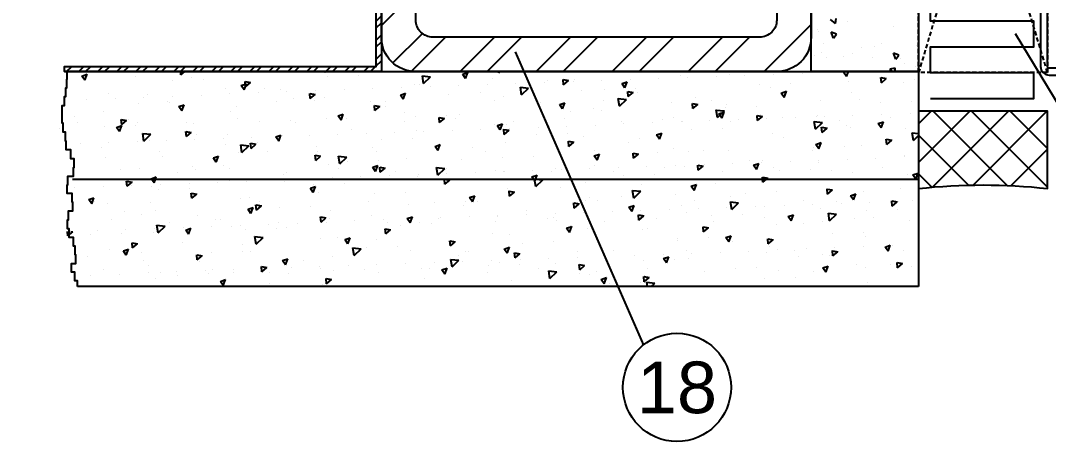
# Model space of a CAD drawing. Header units: millimetres. Extents: x -1821 to 14707, y -2864 to 1473.
# Drawn here: x 6646.4 to 6766, y -1293.8 to -1244.8 of the extents above; entities that cross this region are included whole.
import ezdxf
from ezdxf.enums import TextEntityAlignment as Align

# ---------------------------------------------------------------- set-up
doc = ezdxf.new("R2010")
doc.units = ezdxf.units.MM
doc.linetypes.add('AUSGEZOGEN', pattern=[0])
doc.linetypes.add('GESTRICHELT', pattern=[0.75, 0.5, -0.25])
for name, color, linetype in [('00TXT', 7, 'AUSGEZOGEN'), ('CONST25', 2, 'Continuous'), ('CONST35', 7, 'Continuous'), ('DICHT_PAR', 3, 'Continuous'), ('HIDE_25', 2, 'GESTRICHELT')]:
    doc.layers.add(name, color=color, linetype=linetype)
doc.styles.add('SWISS', font='swiss.ttf')

# ---------------------------------------------------------------- blocks, each defined once
blk = doc.blocks.new('*X26')
at = {"color": 0}
for p, q in [((426.31, 30.19), (422.31, 34.19)), ((381.77, 24.82), (376.31, 30.28)), ((387.49, 24.82), (383.49, 28.82)), ((390.61, 24.82), (386.61, 28.82)), ((396.32, 24.82), (392.32, 28.82)), ((399.45, 24.82), (395.45, 28.82)), ((405.16, 24.82), (401.16, 28.82)), ((408.29, 24.82), (404.29, 28.82)), ((414, 24.82), (410, 28.82)), ((417.13, 24.82), (413.13, 28.82)), ((422.81, 24.85), (418.84, 28.82)), ((424.96, 25.82), (421.54, 29.24))]:
    blk.add_line(p, q, dxfattribs=at)
blk = doc.blocks.new('*X28')
at = {"color": 0}
for p, q in [((240.154, 56.005), (240.154, 56.005)), ((241.726, 56.115), (241.476, 56.069)), ((241.706, 55.877), (241.476, 56.069)), ((241.706, 55.877), (241.726, 56.116)), ((243.327, 56.169), (243.241, 56.393)), ((243.327, 56.169), (243.461, 56.368)), ((243.461, 56.368), (243.388, 56.393)), ((244.067, 56.374), (244.067, 56.374)), ((245.399, 56.325), (245.399, 56.325)), ((246.73, 56.276), (246.73, 56.276)), ((248.062, 56.228), (248.062, 56.228)), ((248.757, 56.249), (248.757, 56.249)), ((249.393, 56.179), (249.393, 56.179)), ((250.725, 56.13), (250.725, 56.13)), ((251.039, 56.229), (251.039, 56.229)), ((252.057, 56.082), (252.057, 56.082)), ((253.388, 56.033), (253.388, 56.033)), ((254.72, 55.985), (254.72, 55.985)), ((255.981, 56.03), (255.981, 56.03)), ((256.519, 56.021), (256.269, 55.975)), ((256.498, 55.783), (256.269, 55.975)), ((256.498, 55.783), (256.519, 56.022)), ((257.239, 55.994), (257.239, 55.994)), ((259.507, 56.338), (259.442, 56.393)), ((259.507, 56.338), (259.512, 56.393)), ((259.821, 56.058), (259.821, 56.058)), ((261.051, 56.078), (260.944, 56.358)), ((261.185, 56.277), (260.944, 56.358)), ((261.051, 56.078), (261.185, 56.277)), ((263.065, 56.197), (262.685, 56.153)), ((263.01, 55.842), (262.685, 56.153)), ((263.01, 55.842), (263.065, 56.198)), ((263.508, 56.39), (263.508, 56.39)), ((266.028, 56.233), (266.028, 56.233)), ((267.474, 56.182), (267.474, 56.182)), ((267.568, 56.372), (267.547, 56.393)), ((267.568, 56.372), (267.572, 56.393)), ((267.618, 56.336), (267.618, 56.336)), ((268.574, 56.378), (268.574, 56.378)), ((273.252, 56.014), (273.252, 56.014)), ((273.639, 56.366), (273.639, 56.366)), ((273.819, 56.1), (273.819, 56.1)), ((274.3, 56.244), (274.122, 56.393)), ((274.3, 56.244), (274.313, 56.393)), ((276.4, 56.165), (276.4, 56.165)), ((278.775, 55.987), (278.668, 56.267)), ((278.909, 56.186), (278.668, 56.267)), ((278.704, 56.354), (278.704, 56.354)), ((278.775, 55.987), (278.909, 56.186)), ((240.66, 55.887), (240.66, 55.887)), ((243.241, 55.951), (243.241, 55.951)), ((245.933, 55.837), (245.933, 55.837)), ((246.871, 55.668), (246.871, 55.668)), ((247.378, 55.786), (247.378, 55.786)), ((253.157, 55.618), (253.157, 55.618)), ((253.639, 55.637), (253.532, 55.917)), ((253.774, 55.836), (253.532, 55.917)), ((253.639, 55.637), (253.774, 55.836)), ((254.603, 55.567), (254.603, 55.567)), ((255.653, 55.497), (255.653, 55.497)), ((256.051, 55.936), (256.051, 55.936)), ((257.383, 55.887), (257.383, 55.887)), ((258.506, 55.667), (258.127, 55.623)), ((258.451, 55.312), (258.127, 55.623)), ((258.451, 55.312), (258.506, 55.667)), ((258.714, 55.839), (258.714, 55.839)), ((260.046, 55.79), (260.046, 55.79)), ((261.378, 55.741), (261.378, 55.741)), ((262.709, 55.693), (262.709, 55.693)), ((263.205, 55.811), (263.205, 55.811)), ((263.451, 55.775), (263.451, 55.775)), ((264.041, 55.644), (264.041, 55.644)), ((265.372, 55.595), (265.372, 55.595)), ((266.704, 55.547), (266.704, 55.547)), ((268.035, 55.498), (268.035, 55.498)), ((269.651, 55.54), (269.651, 55.54)), ((270.43, 55.592), (270.43, 55.592)), ((271.312, 55.927), (271.061, 55.881)), ((271.291, 55.689), (271.061, 55.881)), ((271.363, 55.546), (271.256, 55.826)), ((271.498, 55.745), (271.256, 55.826)), ((271.291, 55.689), (271.312, 55.928)), ((271.363, 55.546), (271.498, 55.745)), ((272.233, 55.604), (272.233, 55.604)), ((274.698, 55.963), (274.698, 55.963)), ((242.704, 55.108), (242.704, 55.108)), ((243.11, 55.415), (243.11, 55.415)), ((244.526, 55.063), (244.526, 55.063)), ((246.228, 55.196), (246.12, 55.476)), ((246.362, 55.395), (246.12, 55.476)), ((246.228, 55.196), (246.362, 55.395)), ((249.592, 55.051), (249.592, 55.051)), ((250.334, 55.197), (250.334, 55.197)), ((253.072, 55.433), (253.072, 55.433)), ((253.511, 55.466), (253.26, 55.42)), ((253.49, 55.228), (253.26, 55.42)), ((253.49, 55.228), (253.51, 55.467)), ((253.948, 55.137), (253.568, 55.093)), ((253.893, 54.781), (253.568, 55.093)), ((253.893, 54.781), (253.948, 55.137)), ((254.657, 55.039), (254.657, 55.039)), ((259.283, 55.215), (259.283, 55.215)), ((259.722, 55.027), (259.722, 55.027)), ((260.381, 55.399), (260.381, 55.399)), ((261.827, 55.348), (261.827, 55.348)), ((263.952, 55.105), (263.844, 55.385)), ((264.086, 55.304), (263.844, 55.385)), ((263.952, 55.105), (264.086, 55.304)), ((264.787, 55.015), (264.787, 55.015)), ((267.606, 55.18), (267.606, 55.18)), ((268.303, 55.372), (268.053, 55.326)), ((268.282, 55.134), (268.053, 55.326)), ((268.065, 55.044), (268.065, 55.044)), ((268.282, 55.134), (268.303, 55.373)), ((269.052, 55.13), (269.052, 55.13)), ((269.367, 55.45), (269.367, 55.45)), ((270.699, 55.401), (270.699, 55.401)), ((272.03, 55.352), (272.03, 55.352)), ((273.362, 55.304), (273.362, 55.304)), ((274.693, 55.255), (274.693, 55.255)), ((275.863, 55.322), (275.863, 55.322)), ((276.025, 55.206), (276.025, 55.206)), ((277.357, 55.158), (277.357, 55.158)), ((277.654, 55.373), (277.654, 55.373)), ((278.688, 55.109), (278.688, 55.109)), ((240.286, 55.004), (240.286, 55.004)), ((241.732, 54.953), (241.732, 54.953)), ((247.51, 54.785), (247.51, 54.785)), ((248.904, 54.872), (248.904, 54.872)), ((248.956, 54.734), (248.956, 54.734)), ((249.389, 54.606), (249.009, 54.562)), ((249.334, 54.251), (249.009, 54.562)), ((249.334, 54.251), (249.389, 54.607)), ((250.502, 54.911), (250.251, 54.865)), ((250.481, 54.673), (250.251, 54.865)), ((250.481, 54.673), (250.502, 54.912)), ((251.486, 54.937), (251.486, 54.937)), ((254.735, 54.566), (254.735, 54.566)), ((255.116, 54.654), (255.116, 54.654)), ((256.54, 54.664), (256.433, 54.944)), ((256.674, 54.863), (256.433, 54.944)), ((256.54, 54.664), (256.674, 54.863)), ((257.559, 54.978), (257.559, 54.978)), ((264.783, 54.759), (264.783, 54.759)), ((265.295, 54.817), (265.044, 54.771)), ((265.274, 54.579), (265.044, 54.771)), ((265.274, 54.579), (265.295, 54.818)), ((265.484, 54.979), (265.484, 54.979)), ((269.852, 55.004), (269.852, 55.004)), ((271.695, 54.761), (271.695, 54.761)), ((272.007, 54.54), (272.007, 54.54)), ((274.264, 54.573), (274.156, 54.853)), ((274.398, 54.772), (274.157, 54.853)), ((274.264, 54.573), (274.398, 54.772)), ((274.83, 54.962), (274.83, 54.962)), ((274.917, 54.992), (274.917, 54.992)), ((276.276, 54.911), (276.276, 54.911)), ((240.372, 54.442), (240.372, 54.442)), ((241.262, 54.269), (241.262, 54.269)), ((241.717, 53.782), (241.609, 54.062)), ((241.851, 53.981), (241.609, 54.062)), ((241.704, 54.393), (241.704, 54.393)), ((243.035, 54.345), (243.035, 54.345)), ((243.648, 54.104), (243.648, 54.104)), ((244.367, 54.296), (244.367, 54.296)), ((244.831, 54.076), (244.451, 54.032)), ((244.688, 54.363), (244.688, 54.363)), ((244.737, 54.312), (244.737, 54.312)), ((244.776, 53.721), (244.831, 54.076)), ((245.699, 54.248), (245.699, 54.248)), ((246.327, 54.257), (246.327, 54.257)), ((247.03, 54.199), (247.03, 54.199)), ((247.493, 54.356), (247.242, 54.31)), ((247.472, 54.118), (247.242, 54.31)), ((247.318, 54.376), (247.318, 54.376)), ((247.472, 54.118), (247.493, 54.357)), ((248.362, 54.15), (248.362, 54.15)), ((248.713, 54.092), (248.713, 54.092)), ((249.128, 54.223), (249.021, 54.503)), ((249.263, 54.422), (249.021, 54.503)), ((249.128, 54.223), (249.263, 54.422)), ((249.693, 54.102), (249.693, 54.102)), ((250.948, 54.094), (250.948, 54.094)), ((251.025, 54.053), (251.025, 54.053)), ((251.392, 54.246), (251.392, 54.246)), ((251.912, 54.144), (251.912, 54.144)), ((253.779, 54.081), (253.779, 54.081)), ((256.18, 54.515), (256.18, 54.515)), ((256.457, 54.234), (256.457, 54.234)), ((258.844, 54.069), (258.844, 54.069)), ((261.316, 54.419), (261.316, 54.419)), ((261.522, 54.222), (261.522, 54.222)), ((261.959, 54.347), (261.959, 54.347)), ((262.286, 54.262), (262.035, 54.216)), ((262.265, 54.024), (262.035, 54.216)), ((262.265, 54.024), (262.286, 54.263)), ((263.405, 54.296), (263.405, 54.296)), ((263.898, 54.483), (263.898, 54.483)), ((263.909, 54.057), (263.909, 54.057)), ((266.587, 54.21), (266.587, 54.21)), ((266.852, 54.132), (266.745, 54.412)), ((266.987, 54.331), (266.745, 54.412)), ((266.852, 54.132), (266.987, 54.331)), ((267.528, 54.2), (267.528, 54.2)), ((269.183, 54.128), (269.183, 54.128)), ((270.629, 54.077), (270.629, 54.077)), ((271.653, 54.199), (271.653, 54.199)), ((276.718, 54.187), (276.718, 54.187)), ((277.079, 54.168), (276.828, 54.122)), ((277.058, 53.93), (276.828, 54.122)), ((277.058, 53.93), (277.079, 54.169)), ((277.896, 54.526), (277.896, 54.526)), ((279.232, 54.321), (279.232, 54.321)), ((240.57, 53.751), (240.57, 53.751)), ((241.717, 53.782), (241.851, 53.981)), ((241.863, 53.951), (241.863, 53.951)), ((243.151, 53.816), (243.151, 53.816)), ((243.309, 53.901), (243.309, 53.901)), ((244.463, 53.563), (244.233, 53.755)), ((244.484, 53.801), (244.234, 53.755)), ((244.776, 53.721), (244.451, 54.032)), ((244.463, 53.563), (244.484, 53.802)), ((249.088, 53.733), (249.088, 53.733)), ((250.534, 53.682), (250.534, 53.682)), ((252.356, 54.004), (252.356, 54.004)), ((253.688, 53.956), (253.688, 53.956)), ((255.02, 53.907), (255.02, 53.907)), ((256.351, 53.858), (256.351, 53.858)), ((257.149, 53.858), (257.149, 53.858)), ((257.683, 53.81), (257.683, 53.81)), ((259.014, 53.761), (259.014, 53.761)), ((259.277, 53.707), (259.026, 53.661)), ((259.256, 53.469), (259.026, 53.661)), ((259.136, 53.925), (259.136, 53.925)), ((259.256, 53.469), (259.277, 53.708)), ((259.441, 53.691), (259.333, 53.971)), ((259.575, 53.889), (259.333, 53.971)), ((259.441, 53.691), (259.575, 53.89)), ((259.73, 53.923), (259.73, 53.923)), ((260.346, 53.712), (260.346, 53.712)), ((261.678, 53.664), (261.678, 53.664)), ((263.009, 53.615), (263.009, 53.615)), ((263.36, 53.64), (263.36, 53.64)), ((266.361, 53.707), (266.361, 53.707)), ((268.974, 54.045), (268.974, 54.045)), ((273.729, 53.965), (273.729, 53.965)), ((274.07, 53.613), (273.819, 53.567)), ((274.039, 54.033), (274.039, 54.033)), ((274.049, 53.375), (274.07, 53.614)), ((276.31, 54.03), (276.31, 54.03)), ((276.408, 53.909), (276.408, 53.909)), ((277.165, 53.6), (277.057, 53.88)), ((277.299, 53.798), (277.057, 53.879)), ((277.165, 53.6), (277.299, 53.799)), ((277.854, 53.858), (277.854, 53.858)), ((279.104, 54.022), (279.104, 54.022)), ((279.94, 53.747), (279.94, 53.747)), ((240.272, 53.546), (239.974, 53.511)), ((240.217, 53.19), (239.974, 53.423)), ((240.217, 53.19), (240.272, 53.546)), ((241.475, 53.246), (241.225, 53.2)), ((241.455, 53.008), (241.225, 53.2)), ((241.455, 53.008), (241.475, 53.247)), ((246.265, 53.311), (246.265, 53.311)), ((246.781, 53.533), (246.781, 53.533)), ((252.029, 53.25), (251.921, 53.53)), ((252.163, 53.448), (251.921, 53.529)), ((252.029, 53.25), (252.163, 53.449)), ((252.982, 53.298), (252.982, 53.298)), ((255.563, 53.362), (255.563, 53.362)), ((256.268, 53.152), (256.018, 53.106)), ((256.247, 52.914), (256.018, 53.106)), ((256.247, 52.914), (256.268, 53.153)), ((256.312, 53.514), (256.312, 53.514)), ((257.758, 53.463), (257.758, 53.463)), ((263.537, 53.295), (263.537, 53.295)), ((264.341, 53.567), (264.341, 53.567)), ((264.982, 53.244), (264.982, 53.244)), ((265.672, 53.518), (265.672, 53.518)), ((267.004, 53.469), (267.004, 53.469)), ((268.335, 53.421), (268.335, 53.421)), ((269.561, 53.405), (269.561, 53.405)), ((269.753, 53.159), (269.645, 53.439)), ((269.887, 53.357), (269.645, 53.438)), ((269.667, 53.372), (269.667, 53.372)), ((269.753, 53.159), (269.887, 53.358)), ((270.999, 53.323), (270.999, 53.323)), ((272.142, 53.469), (272.142, 53.469)), ((272.33, 53.275), (272.33, 53.275)), ((273.585, 53.488), (273.585, 53.488)), ((273.662, 53.226), (273.662, 53.226)), ((274.049, 53.375), (273.819, 53.567)), ((274.993, 53.177), (274.993, 53.177)), ((276.079, 53.519), (275.699, 53.475)), ((276.023, 53.164), (275.699, 53.475)), ((275.773, 53.186), (275.773, 53.186)), ((276.023, 53.164), (276.079, 53.52)), ((276.325, 53.129), (276.325, 53.129)), ((242.614, 52.972), (242.614, 52.972)), ((243.441, 52.899), (243.441, 52.899)), ((244.617, 52.808), (244.51, 53.089)), ((244.752, 53.007), (244.51, 53.088)), ((244.617, 52.808), (244.751, 53.007)), ((244.887, 52.848), (244.887, 52.848)), ((244.927, 52.73), (244.927, 52.73)), ((248.814, 52.737), (248.814, 52.737)), ((249.992, 52.718), (249.992, 52.718)), ((250.666, 52.68), (250.666, 52.68)), ((251.395, 52.802), (251.395, 52.802)), ((252.111, 52.629), (252.111, 52.629)), ((253.49, 53.092), (253.49, 53.092)), ((255.057, 52.706), (255.057, 52.706)), ((259.193, 53.079), (259.193, 53.079)), ((260.122, 52.694), (260.122, 52.694)), ((260.714, 52.873), (260.714, 52.873)), ((262.341, 52.717), (262.234, 52.998)), ((262.475, 52.916), (262.234, 52.997)), ((262.341, 52.717), (262.475, 52.916)), ((265.188, 52.683), (265.188, 52.683)), ((265.394, 52.844), (265.394, 52.844)), ((267.938, 52.654), (267.938, 52.654)), ((267.975, 52.909), (267.975, 52.909)), ((270.253, 52.671), (270.253, 52.671)), ((270.761, 53.076), (270.761, 53.076)), ((271.061, 53.058), (270.81, 53.012)), ((271.04, 52.82), (270.81, 53.012)), ((271.04, 52.82), (271.061, 53.059)), ((271.52, 52.989), (271.14, 52.945)), ((271.465, 52.633), (271.14, 52.945)), ((271.465, 52.633), (271.52, 52.989)), ((271.605, 52.626), (271.605, 52.626)), ((272.207, 53.025), (272.207, 53.025)), ((275.318, 52.659), (275.318, 52.659)), ((277.656, 53.08), (277.656, 53.08)), ((277.985, 52.857), (277.985, 52.857)), ((278.988, 53.032), (278.988, 53.032)), ((279.431, 52.806), (279.431, 52.806)), ((240.618, 52.478), (240.618, 52.478)), ((240.628, 52.422), (240.628, 52.422)), ((241.96, 52.373), (241.96, 52.373)), ((243.292, 52.324), (243.292, 52.324)), ((244.623, 52.276), (244.623, 52.276)), ((244.647, 52.177), (244.647, 52.177)), ((245.955, 52.227), (245.955, 52.227)), ((247.228, 52.241), (247.228, 52.241)), ((247.286, 52.178), (247.286, 52.178)), ((247.843, 52.259), (247.843, 52.259)), ((253.26, 52.597), (253.009, 52.551)), ((253.239, 52.359), (253.009, 52.551)), ((253.239, 52.359), (253.259, 52.598)), ((254.93, 52.276), (254.822, 52.556)), ((255.064, 52.475), (254.822, 52.556)), ((254.93, 52.276), (255.064, 52.475)), ((255.026, 52.519), (255.026, 52.519)), ((257.89, 52.461), (257.89, 52.461)), ((259.336, 52.41), (259.336, 52.41)), ((261.226, 52.284), (261.226, 52.284)), ((263.808, 52.348), (263.808, 52.348)), ((265.114, 52.242), (265.114, 52.242)), ((266.56, 52.192), (266.56, 52.192)), ((266.961, 52.459), (266.582, 52.415)), ((266.906, 52.103), (266.582, 52.415)), ((266.906, 52.103), (266.961, 52.459)), ((268.052, 52.503), (267.802, 52.457)), ((268.031, 52.265), (267.802, 52.457)), ((268.031, 52.265), (268.052, 52.504)), ((272.654, 52.185), (272.546, 52.465)), ((272.788, 52.384), (272.546, 52.465)), ((272.654, 52.185), (272.788, 52.384)), ((275.163, 52.435), (275.163, 52.435)), ((277.806, 52.39), (277.806, 52.39)), ((240.106, 51.394), (239.999, 51.674)), ((240.24, 51.593), (239.999, 51.674)), ((241.662, 51.937), (241.662, 51.937)), ((243.061, 51.681), (243.061, 51.681)), ((244.049, 51.771), (244.049, 51.771)), ((245.019, 51.847), (245.019, 51.847)), ((246.465, 51.796), (246.465, 51.796)), ((246.727, 51.925), (246.727, 51.925)), ((247.518, 51.835), (247.41, 52.115)), ((247.652, 52.034), (247.41, 52.115)), ((247.518, 51.835), (247.652, 52.034)), ((248.618, 52.13), (248.618, 52.13)), ((249.114, 51.76), (249.114, 51.76)), ((249.949, 52.081), (249.949, 52.081)), ((250.251, 52.042), (250, 51.996)), ((250.23, 51.804), (250, 51.996)), ((250.23, 51.804), (250.251, 52.043)), ((250.858, 51.958), (250.858, 51.958)), ((251.281, 52.033), (251.281, 52.033)), ((251.792, 51.913), (251.792, 51.913)), ((252.613, 51.984), (252.613, 51.984)), ((253.944, 51.935), (253.944, 51.935)), ((254.179, 51.748), (254.179, 51.748)), ((255.067, 52.04), (255.067, 52.04)), ((255.276, 51.887), (255.276, 51.887)), ((256.607, 51.838), (256.607, 51.838)), ((256.857, 51.901), (256.857, 51.901)), ((257.059, 51.723), (257.059, 51.723)), ((257.939, 51.789), (257.939, 51.789)), ((259.244, 51.736), (259.244, 51.736)), ((259.27, 51.741), (259.27, 51.741)), ((259.64, 51.787), (259.64, 51.787)), ((260.602, 51.692), (260.602, 51.692)), ((261.923, 51.889), (261.923, 51.889)), ((262.403, 51.928), (262.023, 51.884)), ((262.348, 51.573), (262.023, 51.884)), ((262.292, 51.821), (262.292, 51.821)), ((262.348, 51.573), (262.403, 51.929)), ((264.309, 51.724), (264.309, 51.724)), ((265.044, 51.948), (264.793, 51.902)), ((265.023, 51.71), (264.793, 51.902)), ((265.023, 51.71), (265.044, 51.949)), ((265.242, 51.744), (265.134, 52.024)), ((265.376, 51.943), (265.134, 52.024)), ((265.242, 51.744), (265.376, 51.943)), ((266.988, 51.878), (266.988, 51.878)), ((267.438, 52.065), (267.438, 52.065)), ((269.374, 51.712), (269.374, 51.712)), ((272.053, 51.866), (272.053, 51.866)), ((272.339, 52.024), (272.339, 52.024)), ((273.638, 51.83), (273.638, 51.83)), ((273.784, 51.973), (273.784, 51.973)), ((274.44, 51.701), (274.44, 51.701)), ((276.22, 51.894), (276.22, 51.894)), ((277.118, 51.854), (277.118, 51.854)), ((240.106, 51.394), (240.24, 51.593)), ((240.479, 51.616), (240.479, 51.616)), ((242.196, 51.425), (242.196, 51.425)), ((246.691, 51.398), (246.691, 51.398)), ((247.242, 51.487), (246.991, 51.441)), ((247.049, 51.393), (246.991, 51.441)), ((247.234, 51.393), (247.242, 51.488)), ((252.243, 51.628), (252.243, 51.628)), ((253.689, 51.577), (253.689, 51.577)), ((257.796, 51.393), (257.723, 51.583)), ((257.964, 51.502), (257.723, 51.583)), ((257.844, 51.398), (257.797, 51.393)), ((257.843, 51.393), (257.844, 51.398)), ((257.891, 51.393), (257.964, 51.502)), ((259.468, 51.409), (259.468, 51.409)), ((261.934, 51.643), (261.934, 51.643)), ((262.035, 51.393), (262.031, 51.393)), ((262.035, 51.393), (262.035, 51.394)), ((263.265, 51.595), (263.265, 51.595)), ((263.27, 51.505), (263.27, 51.505)), ((264.597, 51.546), (264.597, 51.546)), ((265.928, 51.497), (265.928, 51.497)), ((267.26, 51.449), (267.26, 51.449)), ((268.591, 51.4), (268.591, 51.4)), ((269.516, 51.602), (269.516, 51.602)), ((275.485, 51.393), (275.447, 51.492)), ((275.688, 51.411), (275.447, 51.492)), ((275.676, 51.393), (275.688, 51.411))]:
    blk.add_line(p, q, dxfattribs=at)
blk = doc.blocks.new('*X29')
at = {"color": 0}
for p, q in [((247.221, 51.249), (247.049, 51.393)), ((247.221, 51.249), (247.234, 51.393)), ((249.42, 51.206), (249.42, 51.206)), ((255.473, 51.227), (255.473, 51.227)), ((257.797, 51.393), (257.464, 51.354)), ((257.789, 51.043), (257.464, 51.354)), ((257.789, 51.043), (257.843, 51.393)), ((257.83, 51.303), (257.796, 51.393)), ((257.83, 51.303), (257.891, 51.393)), ((260.913, 51.358), (260.913, 51.358)), ((262.031, 51.393), (261.784, 51.347)), ((262.014, 51.155), (261.784, 51.347)), ((262.014, 51.155), (262.035, 51.393)), ((266.692, 51.19), (266.692, 51.19)), ((269.471, 51.269), (269.471, 51.269)), ((269.923, 51.352), (269.923, 51.352)), ((271.255, 51.303), (271.255, 51.303)), ((272.052, 51.334), (272.052, 51.334)), ((272.586, 51.254), (272.586, 51.254)), ((273.918, 51.206), (273.918, 51.206)), ((275.554, 51.212), (275.485, 51.393)), ((275.554, 51.212), (275.676, 51.393)), ((276.828, 51.299), (276.577, 51.253)), ((276.807, 51.06), (276.577, 51.253)), ((276.74, 51.383), (276.74, 51.383)), ((276.807, 51.06), (276.828, 51.3)), ((240.818, 50.963), (240.818, 50.963)), ((242.523, 50.837), (242.523, 50.837)), ((244.233, 50.932), (243.982, 50.886)), ((244.212, 50.694), (243.982, 50.886)), ((244.212, 50.694), (244.233, 50.933)), ((246.596, 50.795), (246.596, 50.795)), ((248.042, 50.744), (248.042, 50.744)), ((250.418, 50.862), (250.311, 51.142)), ((250.553, 51.061), (250.311, 51.142)), ((250.418, 50.862), (250.553, 51.061)), ((252.891, 51.162), (252.891, 51.162)), ((253.286, 50.868), (252.906, 50.824)), ((253.231, 50.512), (252.906, 50.824)), ((253.231, 50.512), (253.286, 50.868)), ((256.645, 50.987), (256.645, 50.987)), ((259.026, 50.838), (258.775, 50.792)), ((259.005, 50.599), (258.775, 50.792)), ((259.005, 50.599), (259.026, 50.839)), ((259.103, 50.944), (259.103, 50.944)), ((263.869, 50.769), (263.869, 50.769)), ((265.303, 50.709), (265.303, 50.709)), ((267.885, 50.773), (267.885, 50.773)), ((268.142, 50.771), (268.035, 51.051)), ((268.277, 50.97), (268.035, 51.051)), ((268.138, 51.139), (268.138, 51.139)), ((268.142, 50.771), (268.277, 50.97)), ((273.819, 50.744), (273.568, 50.698)), ((273.798, 50.505), (273.819, 50.745)), ((273.916, 50.971), (273.916, 50.971)), ((275.249, 51.157), (275.249, 51.157)), ((275.362, 50.92), (275.362, 50.92)), ((275.682, 51.051), (275.682, 51.051)), ((276.581, 51.108), (276.581, 51.108)), ((277.912, 51.06), (277.912, 51.06)), ((279.244, 51.011), (279.244, 51.011)), ((240.262, 50.409), (240.262, 50.409)), ((240.91, 50.368), (240.91, 50.368)), ((241.224, 50.377), (240.974, 50.331)), ((241.203, 50.139), (240.974, 50.331)), ((241.203, 50.139), (241.224, 50.378)), ((242.242, 50.319), (242.242, 50.319)), ((243.007, 50.421), (242.899, 50.701)), ((243.141, 50.62), (242.899, 50.701)), ((243.007, 50.421), (243.141, 50.62)), ((243.573, 50.271), (243.573, 50.271)), ((243.774, 50.373), (243.774, 50.373)), ((245.327, 50.397), (245.327, 50.397)), ((248.727, 50.337), (248.347, 50.293)), ((248.672, 49.982), (248.347, 50.293)), ((248.672, 49.982), (248.727, 50.338)), ((248.724, 50.602), (248.724, 50.602)), ((250.392, 50.385), (250.392, 50.385)), ((251.305, 50.666), (251.305, 50.666)), ((253.821, 50.576), (253.821, 50.576)), ((254.935, 50.384), (254.935, 50.384)), ((255.267, 50.525), (255.267, 50.525)), ((255.458, 50.374), (255.458, 50.374)), ((256.017, 50.283), (255.767, 50.237)), ((255.996, 50.044), (255.767, 50.237)), ((255.996, 50.044), (256.017, 50.284)), ((260.523, 50.362), (260.523, 50.362)), ((260.731, 50.33), (260.623, 50.61)), ((260.865, 50.529), (260.623, 50.61)), ((260.731, 50.33), (260.865, 50.529)), ((261.045, 50.357), (261.045, 50.357)), ((262.491, 50.306), (262.491, 50.306)), ((265.588, 50.35), (265.588, 50.35)), ((270.653, 50.338), (270.653, 50.338)), ((271.094, 50.55), (271.094, 50.55)), ((271.515, 50.49), (271.515, 50.49)), ((273.798, 50.505), (273.568, 50.698)), ((275.718, 50.326), (275.718, 50.326)), ((277.716, 50.255), (277.716, 50.255)), ((278.318, 50.331), (278.318, 50.331)), ((278.455, 50.239), (278.347, 50.519)), ((278.589, 50.438), (278.347, 50.519)), ((278.455, 50.239), (278.589, 50.438)), ((240.95, 49.961), (240.95, 49.961)), ((242.396, 49.91), (242.396, 49.91)), ((244.169, 49.807), (243.789, 49.763)), ((244.114, 49.452), (243.789, 49.763)), ((244.114, 49.452), (244.169, 49.807)), ((244.557, 50.041), (244.557, 50.041)), ((244.905, 50.222), (244.905, 50.222)), ((246.236, 50.173), (246.236, 50.173)), ((247.138, 50.106), (247.138, 50.106)), ((247.568, 50.125), (247.568, 50.125)), ((248.899, 50.076), (248.899, 50.076)), ((250.231, 50.027), (250.231, 50.027)), ((250.768, 49.823), (250.768, 49.823)), ((250.998, 50.154), (250.998, 50.154)), ((251.563, 49.979), (251.563, 49.979)), ((252.894, 49.93), (252.894, 49.93)), ((253.319, 49.889), (253.212, 50.169)), ((253.453, 50.087), (253.212, 50.169)), ((253.319, 49.889), (253.453, 50.088)), ((254.226, 49.881), (254.226, 49.881)), ((255.557, 49.833), (255.557, 49.833)), ((256.889, 49.784), (256.889, 49.784)), ((258.222, 49.935), (258.222, 49.935)), ((261.136, 50.148), (261.136, 50.148)), ((263.717, 50.213), (263.717, 50.213)), ((267.347, 49.93), (267.347, 49.93)), ((268.27, 50.138), (268.27, 50.138)), ((269.715, 50.087), (269.715, 50.087)), ((270.81, 50.189), (270.559, 50.143)), ((270.789, 49.95), (270.559, 50.143)), ((270.789, 49.95), (270.81, 50.19)), ((271.043, 49.798), (270.936, 50.078)), ((271.177, 49.996), (270.936, 50.078)), ((271.043, 49.798), (271.177, 49.997)), ((275.494, 49.919), (275.494, 49.919)), ((276.129, 49.759), (276.129, 49.759)), ((276.94, 49.868), (276.94, 49.868)), ((240.389, 49.481), (240.389, 49.481)), ((242.062, 49.604), (242.062, 49.604)), ((242.97, 49.545), (242.97, 49.545)), ((244.449, 49.439), (244.449, 49.439)), ((245.351, 49.321), (245.351, 49.321)), ((245.907, 49.448), (245.8, 49.728)), ((246.042, 49.646), (245.8, 49.727)), ((245.907, 49.448), (246.042, 49.647)), ((247.128, 49.592), (247.128, 49.592)), ((248.174, 49.742), (248.174, 49.742)), ((249.514, 49.427), (249.514, 49.427)), ((249.62, 49.691), (249.62, 49.691)), ((252.193, 49.58), (252.193, 49.58)), ((253.009, 49.728), (252.758, 49.682)), ((252.988, 49.489), (252.758, 49.682)), ((252.988, 49.489), (253.008, 49.729)), ((254.579, 49.415), (254.579, 49.415)), ((255.398, 49.523), (255.398, 49.523)), ((256.844, 49.473), (256.844, 49.473)), ((256.969, 49.588), (256.969, 49.588)), ((257.258, 49.568), (257.258, 49.568)), ((258.221, 49.736), (258.221, 49.736)), ((259.55, 49.652), (259.55, 49.652)), ((259.552, 49.687), (259.552, 49.687)), ((259.645, 49.403), (259.645, 49.403)), ((260.884, 49.638), (260.884, 49.638)), ((262.215, 49.59), (262.215, 49.59)), ((262.323, 49.557), (262.323, 49.557)), ((262.623, 49.305), (262.623, 49.305)), ((263.18, 49.369), (263.18, 49.369)), ((263.631, 49.357), (263.524, 49.637)), ((263.766, 49.555), (263.524, 49.636)), ((263.547, 49.541), (263.547, 49.541)), ((263.631, 49.357), (263.766, 49.556)), ((264.71, 49.391), (264.71, 49.391)), ((264.878, 49.492), (264.878, 49.492)), ((265.447, 49.716), (265.447, 49.716)), ((266.21, 49.444), (266.21, 49.444)), ((267.388, 49.545), (267.388, 49.545)), ((267.542, 49.395), (267.542, 49.395)), ((267.801, 49.634), (267.551, 49.588)), ((267.78, 49.395), (267.551, 49.588)), ((267.78, 49.395), (267.801, 49.635)), ((268.873, 49.346), (268.873, 49.346)), ((269.775, 49.38), (269.775, 49.38)), ((270.205, 49.298), (270.205, 49.298)), ((272.453, 49.533), (272.453, 49.533)), ((272.671, 49.497), (272.671, 49.497)), ((273.548, 49.695), (273.548, 49.695)), ((274.84, 49.368), (274.84, 49.368)), ((277.519, 49.521), (277.519, 49.521)), ((242.527, 48.909), (242.527, 48.909)), ((243.973, 48.858), (243.973, 48.858)), ((246.6, 49.262), (246.6, 49.262)), ((250, 49.173), (249.749, 49.127)), ((249.979, 48.934), (249.749, 49.127)), ((249.979, 48.934), (250, 49.174)), ((252.576, 49.102), (252.576, 49.102)), ((252.801, 49.027), (252.801, 49.027)), ((255.382, 49.092), (255.382, 49.092)), ((256.22, 48.915), (256.112, 49.196)), ((256.354, 49.114), (256.112, 49.195)), ((256.22, 48.915), (256.354, 49.114)), ((259.013, 48.809), (259.013, 48.809)), ((259.8, 48.883), (259.8, 48.883)), ((264.069, 49.254), (264.069, 49.254)), ((264.793, 49.079), (264.542, 49.033)), ((264.772, 48.84), (264.542, 49.033)), ((264.772, 48.84), (264.793, 49.08)), ((269.381, 49.134), (269.381, 49.134)), ((269.847, 49.086), (269.847, 49.086)), ((271.293, 49.035), (271.293, 49.035)), ((271.536, 49.249), (271.536, 49.249)), ((271.962, 49.198), (271.962, 49.198)), ((272.868, 49.201), (272.868, 49.201)), ((273.944, 48.824), (273.836, 49.104)), ((274.078, 49.023), (273.836, 49.104)), ((273.944, 48.824), (274.078, 49.023)), ((274.199, 49.152), (274.199, 49.152)), ((275.417, 49.25), (275.037, 49.206)), ((275.361, 48.895), (275.037, 49.206)), ((275.361, 48.895), (275.417, 49.251)), ((275.531, 49.103), (275.531, 49.103)), ((275.592, 48.916), (275.592, 48.916)), ((276.863, 49.055), (276.863, 49.055)), ((277.072, 48.867), (277.072, 48.867)), ((278.194, 49.006), (278.194, 49.006)), ((278.517, 48.816), (278.517, 48.816)), ((279.425, 48.956), (279.335, 48.939)), ((279.564, 48.746), (279.335, 48.939)), ((279.564, 48.746), (279.583, 48.955)), ((241.396, 48.033), (241.289, 48.313)), ((241.531, 48.232), (241.289, 48.313)), ((242.433, 48.702), (242.433, 48.702)), ((246.991, 48.618), (246.74, 48.572)), ((246.97, 48.379), (246.74, 48.572)), ((246.97, 48.379), (246.991, 48.619)), ((248.634, 48.467), (248.634, 48.467)), ((248.808, 48.474), (248.701, 48.754)), ((248.942, 48.673), (248.701, 48.754)), ((248.808, 48.474), (248.942, 48.673)), ((249.752, 48.69), (249.752, 48.69)), ((251.198, 48.639), (251.198, 48.639)), ((251.215, 48.531), (251.215, 48.531)), ((256.976, 48.471), (256.976, 48.471)), ((258.422, 48.42), (258.422, 48.42)), ((261.784, 48.524), (261.533, 48.478)), ((261.763, 48.285), (261.533, 48.478)), ((261.763, 48.285), (261.784, 48.525)), ((265.213, 48.574), (265.213, 48.574)), ((266.532, 48.383), (266.424, 48.663)), ((266.666, 48.582), (266.424, 48.663)), ((266.532, 48.383), (266.666, 48.582)), ((267.025, 48.664), (267.025, 48.664)), ((267.795, 48.638), (267.795, 48.638)), ((270.858, 48.72), (270.478, 48.676)), ((270.803, 48.365), (270.478, 48.676)), ((270.803, 48.365), (270.858, 48.72)), ((271.425, 48.355), (271.425, 48.355)), ((274.249, 48.445), (274.249, 48.445)), ((276.577, 48.43), (276.326, 48.384)), ((276.556, 48.191), (276.326, 48.384)), ((276.556, 48.191), (276.577, 48.431)), ((240.663, 48.076), (240.663, 48.076)), ((241.21, 48.29), (241.21, 48.29)), ((241.396, 48.033), (241.531, 48.232)), ((242.542, 48.242), (242.542, 48.242)), ((243.982, 48.063), (243.731, 48.017)), ((243.961, 47.824), (243.731, 48.017)), ((243.873, 48.193), (243.873, 48.193)), ((243.961, 47.824), (243.982, 48.064)), ((244.105, 47.857), (244.105, 47.857)), ((244.466, 47.906), (244.466, 47.906)), ((245.205, 48.144), (245.205, 48.144)), ((245.728, 48.064), (245.728, 48.064)), ((246.536, 48.096), (246.536, 48.096)), ((246.929, 48.268), (246.929, 48.268)), ((247.048, 47.971), (247.048, 47.971)), ((247.868, 48.047), (247.868, 48.047)), ((249.199, 47.999), (249.199, 47.999)), ((250.531, 47.95), (250.531, 47.95)), ((250.793, 48.053), (250.793, 48.053)), ((251.863, 47.901), (251.863, 47.901)), ((253.194, 47.853), (253.194, 47.853)), ((254.153, 48.05), (254.153, 48.05)), ((254.845, 48.248), (254.845, 48.248)), ((255.858, 48.041), (255.858, 48.041)), ((258.775, 47.969), (258.524, 47.923)), ((258.754, 47.73), (258.524, 47.923)), ((258.754, 47.73), (258.775, 47.97)), ((259.12, 47.942), (259.013, 48.222)), ((259.255, 48.141), (259.013, 48.222)), ((259.12, 47.942), (259.254, 48.141)), ((260.923, 48.029), (260.923, 48.029)), ((261.046, 48.013), (261.046, 48.013)), ((263.627, 48.077), (263.627, 48.077)), ((264.2, 48.252), (264.2, 48.252)), ((265.646, 48.201), (265.646, 48.201)), ((266.299, 48.19), (265.92, 48.146)), ((266.244, 47.834), (265.92, 48.146)), ((265.988, 48.017), (265.988, 48.017)), ((266.244, 47.834), (266.299, 48.19)), ((271.054, 48.005), (271.054, 48.005)), ((271.425, 48.033), (271.425, 48.033)), ((272.871, 47.982), (272.871, 47.982)), ((273.568, 47.875), (273.317, 47.829)), ((273.547, 47.636), (273.568, 47.876)), ((276.119, 47.994), (276.119, 47.994)), ((276.844, 47.851), (276.737, 48.131)), ((276.978, 48.05), (276.737, 48.131)), ((276.844, 47.851), (276.978, 48.05)), ((277.625, 48.12), (277.625, 48.12)), ((240.973, 47.508), (240.723, 47.462)), ((240.952, 47.269), (240.723, 47.462)), ((240.952, 47.269), (240.973, 47.509)), ((241.282, 47.435), (241.282, 47.435)), ((242.88, 47.41), (242.88, 47.41)), ((245.551, 47.806), (245.551, 47.806)), ((250.678, 47.688), (250.678, 47.688)), ((251.329, 47.638), (251.329, 47.638)), ((251.709, 47.501), (251.601, 47.781)), ((251.843, 47.7), (251.601, 47.781)), ((251.709, 47.501), (251.843, 47.7)), ((252.775, 47.587), (252.775, 47.587)), ((254.526, 47.804), (254.526, 47.804)), ((255.766, 47.414), (255.516, 47.368)), ((255.745, 47.175), (255.516, 47.368)), ((255.745, 47.175), (255.766, 47.415)), ((255.857, 47.755), (255.857, 47.755)), ((256.878, 47.452), (256.878, 47.452)), ((257.189, 47.707), (257.189, 47.707)), ((258.52, 47.658), (258.52, 47.658)), ((258.554, 47.419), (258.554, 47.419)), ((259.46, 47.517), (259.46, 47.517)), ((259.852, 47.609), (259.852, 47.609)), ((260, 47.368), (260, 47.368)), ((261.184, 47.561), (261.184, 47.561)), ((261.741, 47.659), (261.361, 47.615)), ((261.686, 47.304), (261.361, 47.615)), ((261.378, 47.831), (261.378, 47.831)), ((261.686, 47.304), (261.741, 47.66)), ((262.515, 47.512), (262.515, 47.512)), ((263.847, 47.463), (263.847, 47.463)), ((265.178, 47.415), (265.178, 47.415)), ((266.51, 47.366), (266.51, 47.366)), ((267.257, 47.795), (267.257, 47.795)), ((268.602, 47.612), (268.602, 47.612)), ((269.433, 47.41), (269.325, 47.69)), ((269.567, 47.609), (269.325, 47.69)), ((269.433, 47.41), (269.567, 47.609)), ((273.547, 47.636), (273.317, 47.829)), ((273.458, 47.559), (273.458, 47.559)), ((275.827, 47.393), (275.827, 47.393)), ((276.039, 47.624), (276.039, 47.624)), ((278.649, 47.814), (278.649, 47.814)), ((240.299, 47.346), (240.299, 47.346)), ((242.463, 47.271), (242.463, 47.271)), ((244.297, 47.06), (244.189, 47.34)), ((244.431, 47.259), (244.189, 47.34)), ((244.297, 47.06), (244.431, 47.259)), ((244.849, 47.106), (244.849, 47.106)), ((246.51, 47.127), (246.51, 47.127)), ((247.528, 47.259), (247.528, 47.259)), ((248.507, 47.216), (248.507, 47.216)), ((249.915, 47.094), (249.915, 47.094)), ((252.593, 47.247), (252.593, 47.247)), ((252.711, 46.892), (252.711, 46.892)), ((254.98, 47.082), (254.98, 47.082)), ((255.292, 46.956), (255.292, 46.956)), ((255.731, 46.997), (255.731, 46.997)), ((257.182, 47.129), (256.802, 47.085)), ((257.127, 46.774), (256.802, 47.085)), ((257.127, 46.774), (257.182, 47.129)), ((257.658, 47.236), (257.658, 47.236)), ((260.045, 47.071), (260.045, 47.071)), ((262.021, 46.969), (261.913, 47.249)), ((262.155, 47.168), (261.913, 47.249)), ((262.021, 46.969), (262.155, 47.168)), ((262.723, 47.224), (262.723, 47.224)), ((263.09, 47.234), (263.09, 47.234)), ((265.11, 47.059), (265.11, 47.059)), ((265.778, 47.2), (265.778, 47.2)), ((267.224, 47.149), (267.224, 47.149)), ((267.789, 47.212), (267.789, 47.212)), ((267.841, 47.318), (267.841, 47.318)), ((269.173, 47.269), (269.173, 47.269)), ((269.29, 46.999), (269.29, 46.999)), ((270.175, 47.047), (270.175, 47.047)), ((270.559, 47.32), (270.308, 47.274)), ((270.538, 47.081), (270.308, 47.274)), ((270.505, 47.22), (270.505, 47.22)), ((270.538, 47.081), (270.559, 47.321)), ((271.836, 47.172), (271.836, 47.172)), ((271.872, 47.063), (271.872, 47.063)), ((272.854, 47.2), (272.854, 47.2)), ((273.003, 46.981), (273.003, 46.981)), ((273.168, 47.123), (273.168, 47.123)), ((274.448, 46.93), (274.448, 46.93)), ((274.499, 47.074), (274.499, 47.074)), ((275.24, 47.035), (275.24, 47.035)), ((275.831, 47.026), (275.831, 47.026)), ((277.162, 46.977), (277.162, 46.977)), ((277.919, 47.188), (277.919, 47.188)), ((278.494, 46.928), (278.494, 46.928)), ((242.343, 46.567), (242.343, 46.567)), ((245.683, 46.804), (245.683, 46.804)), ((247.128, 46.754), (247.128, 46.754)), ((252.624, 46.599), (252.244, 46.555)), ((252.413, 46.393), (252.244, 46.555)), ((252.758, 46.859), (252.507, 46.813)), ((252.737, 46.62), (252.507, 46.813)), ((252.592, 46.393), (252.624, 46.599)), ((252.737, 46.62), (252.757, 46.86)), ((252.907, 46.586), (252.907, 46.586)), ((254.353, 46.535), (254.353, 46.535)), ((254.609, 46.528), (254.502, 46.808)), ((254.743, 46.727), (254.502, 46.808)), ((254.609, 46.528), (254.743, 46.727)), ((258.922, 46.673), (258.922, 46.673)), ((262.955, 46.778), (262.955, 46.778)), ((265.123, 46.438), (265.123, 46.438)), ((267.55, 46.765), (267.3, 46.719)), ((267.529, 46.526), (267.3, 46.719)), ((267.529, 46.526), (267.55, 46.766)), ((267.704, 46.503), (267.704, 46.503)), ((270.18, 46.559), (270.18, 46.559)), ((272.333, 46.437), (272.226, 46.717)), ((272.467, 46.636), (272.226, 46.717)), ((272.333, 46.437), (272.467, 46.636)), ((275.502, 46.78), (275.502, 46.78)), ((251.125, 46.396), (251.125, 46.396))]:
    blk.add_line(p, q, dxfattribs=at)
blk = doc.blocks.new('*X31')
at = {"color": 0}
for p, q in [((351.599, 139.779), (351.839, 140.019)), ((351.599, 139.467), (351.839, 139.707)), ((351.599, 138.896), (351.839, 139.136)), ((351.599, 138.583), (351.839, 138.823)), ((351.599, 138.012), (351.839, 138.252)), ((351.599, 137.699), (351.839, 137.939)), ((337.09, 137.644), (337.116, 137.671)), ((337.189, 137.431), (337.429, 137.671)), ((337.76, 137.431), (338, 137.671)), ((338.072, 137.431), (338.312, 137.671)), ((338.644, 137.431), (338.884, 137.671)), ((338.956, 137.431), (339.196, 137.671)), ((339.528, 137.431), (339.768, 137.671)), ((339.84, 137.431), (340.08, 137.671)), ((340.412, 137.431), (340.652, 137.671)), ((340.724, 137.431), (340.964, 137.671)), ((341.295, 137.431), (341.535, 137.671)), ((341.608, 137.431), (341.848, 137.671)), ((342.179, 137.431), (342.419, 137.671)), ((342.492, 137.431), (342.732, 137.671)), ((343.063, 137.431), (343.303, 137.671)), ((343.376, 137.431), (343.616, 137.671)), ((343.947, 137.431), (344.187, 137.671)), ((344.26, 137.431), (344.5, 137.671)), ((344.831, 137.431), (345.071, 137.671)), ((345.144, 137.431), (345.384, 137.671)), ((345.715, 137.431), (345.955, 137.671)), ((346.027, 137.431), (346.267, 137.671)), ((346.599, 137.431), (346.839, 137.671)), ((346.911, 137.431), (347.151, 137.671)), ((347.483, 137.431), (347.723, 137.671)), ((347.795, 137.431), (348.035, 137.671)), ((348.367, 137.431), (348.607, 137.671)), ((348.679, 137.431), (348.919, 137.671)), ((349.25, 137.431), (349.49, 137.671)), ((349.563, 137.431), (349.803, 137.671)), ((350.134, 137.431), (350.374, 137.671)), ((350.447, 137.431), (350.687, 137.671)), ((351.018, 137.431), (351.258, 137.671)), ((351.331, 137.431), (351.571, 137.671))]:
    blk.add_line(p, q, dxfattribs=at)
blk = doc.blocks.new('*X25')
at = {"color": 0}
for p, q in [((77.72, 172.88), (77.72, 172.88)), ((80.56, 172.51), (80.56, 172.51)), ((80.71, 172.61), (80.71, 172.61)), ((77.48, 171.49), (77.48, 171.49)), ((78.06, 172.18), (78.06, 172.18)), ((79.18, 171.94), (79.18, 171.94)), ((81.46, 170.49), (81.94, 171.06)), ((79.74, 170.71), (80.44, 170.98)), ((79.74, 170.71), (80.23, 170.37)), ((80.23, 170.37), (80.44, 170.98)), ((81.46, 170.49), (82.06, 170.43)), ((77.6, 169.56), (77.6, 169.56)), ((81.72, 169.06), (81.72, 169.06)), ((77.93, 168.56), (77.93, 168.56)), ((78.72, 167.52), (78.72, 167.52)), ((77.48, 166.23), (77.48, 166.23)), ((78.77, 165.97), (78.77, 165.97)), ((79.09, 165.12), (79.09, 165.12)), ((75.87, 163.82), (76.16, 164.17)), ((76.27, 163.54), (76.16, 164.17)), ((75.87, 163.57), (76.27, 163.54)), ((77.3, 163.46), (78, 163.73)), ((77.3, 163.46), (77.8, 163.12)), ((77.36, 162.9), (77.36, 162.9)), ((77.8, 163.12), (78, 163.73)), ((81.17, 163.77), (81.17, 163.77)), ((76.77, 162.41), (76.77, 162.41)), ((76.46, 161.17), (76.46, 161.17)), ((78.88, 161.07), (78.88, 161.07))]:
    blk.add_line(p, q, dxfattribs=at)
blk = doc.blocks.new('B-LL4080202')
at = {"layer": 'DICHT_PAR'}
blk.add_lwpolyline([(-29.48, 2.3, -0.388879), (-28.49, 1.39), (-28.22, -1.72, 0.388879), (-28.02, -1.9), (-20.88, -1.9, 0.388879), (-20.68, -1.72), (-20.41, 1.39, -0.388879), (-19.42, 2.3), (-0.2, 2.3, -0.414214), (0.8, 1.3), (0.8, 0, -0.414214), (-0.2, -1), (-1.7, -1), (-1.7, -0.2), (-0.2, -0.2, 0.414214), (0, 0), (0, 1.3, 0.414214), (-0.2, 1.5), (-19.42, 1.5, 0.388879), (-19.62, 1.32), (-19.89, -1.79, -0.388879), (-20.88, -2.7), (-28.02, -2.7, -0.388879), (-29.01, -1.79), (-29.28, 1.32, 0.388879), (-29.48, 1.5), (-49.12, 1.5, 0.388879), (-49.32, 1.32), (-49.61, -2.09, -0.388879), (-50.61, -3), (-58.2, -3), (-58.2, -2.2), (-50.61, -2.2, 0.388879), (-50.41, -2.02), (-50.11, 1.39, -0.388879), (-49.12, 2.3), (-29.48, 2.3)], format="xyb", close=True, dxfattribs=at)
blk = doc.blocks.new('LL4080202')
blk.add_blockref('B-LL4080202', (0, 0))

msp = doc.modelspace()

# ---------------------------------------------------------------- hatches: boundary and pattern name
at = {"layer": 'CONST25'}
h = msp.add_hatch(dxfattribs=at)
h.set_pattern_fill('ANSI37', color=3, style=0)
h.set_pattern_definition([(45, (5261.6924, -2229.5953), (-2.245064, 2.245064), []), (135, (5261.6924, -2229.5953), (-2.245064, -2.245064), [])])
edge = h.paths.add_edge_path()
edge.add_line((6750.840212, -1255.343781), (6750.840212, -1264.343781))
edge.add_arc((6758.340212, -1331.16193), 67.237749, 83.59564408, 96.40435592, ccw=False)
edge.add_line((6765.840212, -1264.343781), (6765.840212, -1255.343781))
edge.add_line((6765.840212, -1255.343781), (6750.840212, -1255.343781))

# ---------------------------------------------------------------- linework, layer by layer
at = {"layer": '00TXT', "color": 3}
for p, q in [((6762.083147, -1246.328415), (6781.595772, -1278.565912)), ((6703.905811, -1248.434111), (6718.825175, -1282.537668))]:
    msp.add_line(p, q, dxfattribs=at)
msp.add_circle((6722.73364, -1287.463107), 6.28777, dxfattribs=at)
at = {"layer": 'CONST25'}
msp.add_line((6752.236178, -1250.86686), (6752.236178, -1248.349236), dxfattribs=at)
at = {"layer": 'CONST35'}
msp.add_line((6652.391015, -1263.243782), (6750.841102, -1263.243782), dxfattribs=at)
for points in [[(6687.741102, -1201.343782), (6646.36565, -1201.343782), (6646.36565, -1200.743782), (6688.341102, -1200.743782), (6688.341102, -1250.743782), (6651.467597, -1250.743782), (6651.467597, -1250.143782), (6687.741102, -1250.143782)], [(6750.841102, -1250.743782), (6738.341102, -1250.743782), (6738.341102, -1200.743782), (6750.841102, -1200.743782)]]:
    msp.add_lwpolyline(points, close=True, dxfattribs=at)
for points in [[(6734.341102, -1250.743782), (6692.341102, -1250.743782, -0.4142135624), (6688.341102, -1246.743782), (6688.341102, -1204.743782, -0.4142135624), (6692.341102, -1200.743782), (6734.341102, -1200.743782, -0.4142135624), (6738.341102, -1204.743782), (6738.341102, -1246.743782, -0.4142135624)], [(6732.341102, -1246.743782), (6694.341102, -1246.743782, -0.4142135624), (6692.341102, -1244.743782), (6692.341102, -1206.743782, -0.4142135624), (6694.341102, -1204.743782), (6732.341102, -1204.743782, -0.4142135624), (6734.341102, -1206.743782), (6734.341102, -1244.743782, -0.4142135624)], [(6750.840212, -1255.343781), (6750.840212, -1264.343781, -0.0559468113), (6765.840212, -1264.343781), (6765.840212, -1255.343781)]]:
    msp.add_lwpolyline(points, format="xyb", close=True, dxfattribs=at)
for points in [[(6752.236178, -1253.86686), (6764.236178, -1253.86686), (6764.236178, -1250.86686), (6752.236178, -1250.86686), (6752.236178, -1247.86686), (6764.236178, -1247.86686), (6764.236178, -1244.86686), (6752.236178, -1244.86686), (6752.236178, -1241.86686)], [(6652.994788, -1275.743782), (6652.994788, -1275.092255), (6652.688767, -1275.092255), (6652.688767, -1274.082231), (6652.29094, -1274.082231), (6652.29094, -1273.072206), (6652.811176, -1273.072206), (6652.811176, -1272.062181), (6652.719369, -1272.062181), (6652.719369, -1271.052157), (6652.535757, -1271.052157), (6652.535757, -1270.042132), (6652.015521, -1270.042132), (6652.015521, -1269.032108), (6651.831909, -1269.032108), (6651.831909, -1267.991476), (6651.954317, -1267.991476), (6651.954317, -1266.950844), (6652.443951, -1266.950844), (6652.443951, -1265.940819), (6652.352144, -1265.940819), (6652.352144, -1264.930795), (6651.770705, -1264.930795), (6651.770705, -1263.92077), (6651.862511, -1263.92077), (6651.862511, -1262.910746), (6652.535757, -1262.910746), (6652.535757, -1261.900722), (6652.596961, -1261.900722), (6652.596961, -1260.890697), (6652.199134, -1260.890697), (6652.199134, -1259.850065), (6651.678898, -1259.850065), (6651.678898, -1258.84004), (6651.587093, -1258.84004), (6651.587093, -1257.799409), (6651.311674, -1257.799409), (6651.311674, -1256.728171), (6651.189265, -1256.728171), (6651.189265, -1255.718147), (6651.219868, -1255.718147), (6651.219868, -1254.677515), (6651.464684, -1254.677515), (6651.464684, -1253.636884), (6651.648296, -1253.636884), (6651.648296, -1252.626859), (6651.740103, -1252.626859), (6651.740103, -1251.616835), (6651.801307, -1251.616835), (6651.801307, -1250.743782)], [(6651.467597, -1250.743782), (6750.841102, -1250.743782), (6750.841102, -1275.743782)], [(6750.841102, -1275.743782), (6652.994788, -1275.743782)]]:
    msp.add_lwpolyline(points, dxfattribs=at)
at = {"layer": 'Defpoints', "color": 0, "linetype": 'ByBlock'}
for p in [(6738.341102, -1250.743782), (6750.841102, -1269.748331), (6750.841102, -1275.743782)]:
    msp.add_point(p, dxfattribs=at)
at = {"layer": 'HIDE_25'}
for p, q in [((6765.836377, -1250.843782), (6750.841102, -1200.843782)), ((6765.836377, -1200.843782), (6750.841102, -1250.843782))]:
    msp.add_line(p, q, dxfattribs=at)
msp.add_lwpolyline([(6765.836377, -1250.843782), (6750.841102, -1250.843782), (6750.841102, -1200.843782), (6765.836377, -1200.843782)], close=True, dxfattribs=at)

# ---------------------------------------------------------------- block references
at = {"xscale": -1, "rotation": 90}
msp.add_blockref('LL4080202', (6767.340212, -1250.343781), dxfattribs=at)
at = {"layer": 'CONST25', "yscale": 2.5, "zscale": 2.5}
for name, p, xscale in [('*X31', (5808.743661, -1594.320993), 2.5), ('*X28', (7350.776829, -1391.725321), -2.5), ('*X29', (7350.776829, -1391.725321), -2.5)]:
    msp.add_blockref(name, p, dxfattribs=dict(at, xscale=xscale))
at = {"layer": 'CONST25', "xscale": -1}
msp.add_blockref('*X26', (7114.649177, -1275.558866), dxfattribs=at)
at = {"layer": 'CONST25', "rotation": 90}
msp.add_blockref('*X25', (6911.670218, -1326.61369), dxfattribs=at)

# ---------------------------------------------------------------- texts
at = {"layer": '00TXT', "color": 40, "style": 'SWISS'}
msp.add_text('18', height=6, dxfattribs=at).set_placement((6722.73364, -1287.463107), align=Align.MIDDLE)

doc.saveas('drawing.dxf')
